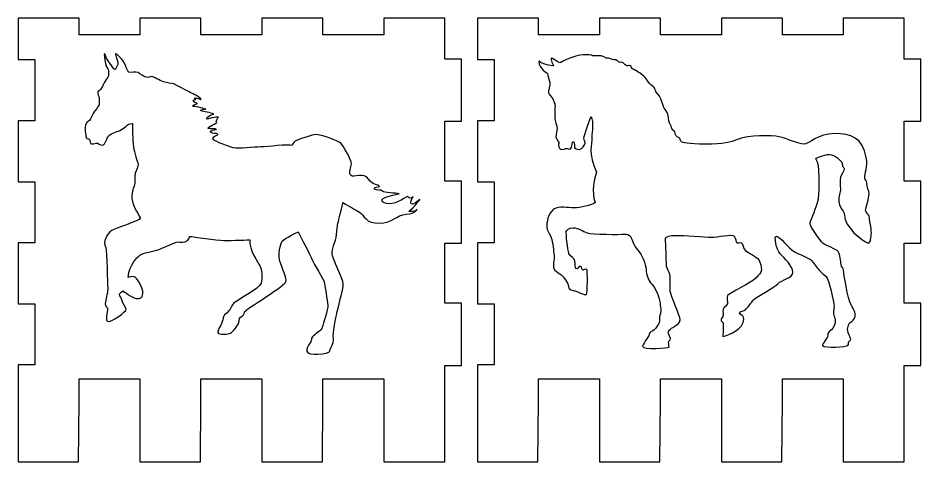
# Model space of a CAD drawing. Extents: x 33 to 452, y -592 to -16.
# Drawn here: x 206.6 to 369.5, y -213.3 to -133.3 of the extents above; entities that cross this region are included whole.
import ezdxf

# ---------------------------------------------------------------- set-up
doc = ezdxf.new("R2010")
doc.units = 0
doc.layers.add('LAYER_1', color=7, linetype='CONTINUOUS')

# ---------------------------------------------------------------- blocks, each defined once
blk = doc.blocks.new('BLOCK_2')
at = {"layer": 'LAYER_1'}
blk.add_lwpolyline([(217.64, -198.32), (228.64, -198.32), (228.64, -213.31), (239.54, -213.31), (239.64, -202.31), (239.64, -198.32), (250.64, -198.32), (250.64, -213.31), (261.54, -213.31), (261.64, -202.31), (261.64, -198.32), (272.64, -198.32), (272.64, -213.31), (283.64, -213.31), (283.64, -195.91), (286.64, -195.91), (286.64, -184.71), (283.64, -184.71), (283.64, -173.91), (286.64, -173.91), (286.64, -162.71), (283.64, -162.71), (283.64, -151.91), (286.64, -151.91), (286.64, -140.71), (283.64, -140.71), (283.64, -133.31), (272.64, -133.31), (272.64, -136.31), (261.64, -136.31), (261.64, -133.31), (250.64, -133.31), (250.64, -136.31), (239.64, -136.31), (239.64, -133.31), (228.64, -133.31), (228.64, -136.31), (217.64, -136.31), (217.64, -133.31), (206.64, -133.31), (206.64, -140.81), (209.64, -140.81), (209.64, -151.81), (206.64, -151.81), (206.64, -162.81), (209.64, -162.81), (209.64, -173.81), (206.64, -173.81), (206.64, -184.81), (209.64, -184.81), (209.64, -195.81), (206.64, -195.81), (206.64, -213.31), (217.54, -213.31), (217.64, -202.31), (217.64, -198.32)], dxfattribs=at)

msp = doc.modelspace()

# ---------------------------------------------------------------- linework, layer by layer
at = {"layer": 'LAYER_1'}
msp.add_lwpolyline([(300.52, -198.31), (311.52, -198.31), (311.52, -213.31), (322.42, -213.31), (322.52, -202.31), (322.52, -198.31), (333.52, -198.31), (333.52, -213.31), (344.42, -213.31), (344.52, -202.31), (344.52, -198.31), (355.52, -198.31), (355.52, -213.31), (366.52, -213.31), (366.52, -195.91), (369.52, -195.91), (369.52, -184.71), (366.52, -184.71), (366.52, -173.91), (369.52, -173.91), (369.52, -162.71), (366.52, -162.71), (366.52, -151.91), (369.52, -151.91), (369.52, -140.71), (366.52, -140.71), (366.52, -133.31), (355.52, -133.31), (355.52, -136.31), (344.52, -136.31), (344.52, -133.31), (333.52, -133.31), (333.52, -136.31), (322.52, -136.31), (322.52, -133.31), (311.52, -133.31), (311.52, -136.31), (300.52, -136.31), (300.52, -133.31), (289.52, -133.31), (289.52, -140.81), (292.52, -140.81), (292.52, -151.81), (289.52, -151.81), (289.52, -162.81), (292.52, -162.81), (292.52, -173.81), (289.52, -173.81), (289.52, -184.81), (292.52, -184.81), (292.52, -195.81), (289.52, -195.81), (289.52, -213.31), (300.42, -213.31), (300.52, -202.31), (300.52, -198.31)], dxfattribs=at)
for points, knots in [([(227.3, -152.31), (227.3, -152.31), (226.42, -152.46), (226.33, -152.61), (226.24, -152.76), (225.02, -153.68), (224.53, -153.77), (224.04, -153.87), (222.9, -154.36), (222.63, -155.12), (222.35, -155.89), (222.11, -156.25), (221.83, -156.22), (221.56, -156.19), (220.98, -155.82), (220.73, -155.85), (220.49, -155.89), (220.03, -156.07), (219.84, -155.98), (219.66, -155.89), (219.66, -155.37), (219.54, -155.18), (219.42, -155), (218.99, -155.12), (218.96, -154.97), (218.93, -154.81), (218.62, -153.44), (218.8, -152.64), (218.99, -151.85), (219.32, -152), (219.51, -151.79), (219.69, -151.57), (220.24, -150.44), (220.36, -150.23), (220.49, -150.01), (221.19, -149.15), (221.25, -148.97), (221.31, -148.79), (221.31, -147.9), (221.28, -147.65), (221.25, -147.41), (220.95, -146.95), (221.01, -146.71), (221.07, -146.46), (221.53, -146.25), (221.65, -146), (221.77, -145.76), (222.59, -144.29), (222.81, -143.98), (223.03, -143.68), (222.99, -143), (222.93, -142.7), (222.87, -142.39), (222.54, -142.18), (222.51, -141.9), (222.48, -141.63), (222.11, -140.16), (222.2, -139.79), (222.29, -139.42), (222.48, -140.43), (222.87, -141.02), (223.27, -141.6), (223.76, -142.18), (223.94, -142.48), (224.13, -142.79), (224.31, -142.39), (224.46, -142.03), (224.62, -141.66), (224.65, -141.69), (224.65, -141.35), (224.65, -141.02), (224.16, -140.04), (224.22, -139.76), (224.28, -139.49), (225.69, -141.02), (225.87, -141.44), (226.06, -141.87), (226.39, -142.91), (226.61, -143.07), (226.82, -143.22), (227.89, -142.91), (228.29, -143.13), (228.69, -143.34), (229.3, -143.89), (229.76, -143.98), (230.22, -144.08), (230.37, -143.83), (230.74, -143.86), (231.1, -143.89), (232.18, -144.56), (232.88, -144.81), (233.58, -145.05), (234.29, -145.02), (234.72, -145.18), (235.14, -145.33), (237.04, -146.4), (237.68, -146.71), (238.33, -147.01), (239.4, -147.53), (239.67, -148.02), (239.67, -148.02), (237.93, -147.33), (238.72, -147.97), (238.72, -147.97), (237.44, -148.17), (239.03, -148.73), (239.03, -148.73), (237.65, -149.18), (238.2, -149.22), (238.2, -149.22), (240.1, -149.52), (240.5, -149.74), (240.5, -149.74), (239.24, -149.83), (239.64, -150.04), (240.04, -150.26), (241.45, -150.32), (241.94, -150.62), (241.94, -150.62), (240.22, -151.23), (240.77, -151.54), (240.77, -151.54), (242.36, -151.05), (242.79, -151.17), (242.79, -151.17), (242.09, -152.09), (242.46, -152.09), (242.82, -152.09), (240.53, -153.1), (240.93, -153.22), (241.32, -153.35), (242.21, -153.16), (242.46, -153.38), (242.46, -153.38), (240.99, -153.62), (241.35, -153.9), (241.72, -154.17), (242.55, -154.05), (242.67, -154.23), (242.79, -154.42), (241.48, -154.75), (241.87, -155.18), (242.27, -155.61), (244.56, -156.43), (245.47, -156.69), (246.39, -156.96), (249.29, -156.55), (250.43, -156.53), (251.57, -156.51), (255.41, -156.02), (256.06, -156.26), (256.06, -156.26), (256.22, -155.81), (256.63, -155.53), (257.04, -155.24), (259.57, -154.35), (260.39, -154.3), (261.2, -154.26), (264.46, -155.45), (264.87, -155.85), (265.28, -156.26), (266.87, -158.96), (266.79, -159.57), (266.71, -160.18), (266.26, -161.2), (266.71, -161.69), (267.16, -162.18), (268.95, -161.04), (269.89, -162.34), (270.83, -163.65), (271.52, -163.12), (271.85, -163.69), (271.85, -163.69), (270.54, -163.77), (270.95, -164.14), (271.36, -164.5), (272.09, -164.14), (272.38, -164.5), (272.67, -164.87), (274.79, -164.79), (275.4, -164.99), (275.4, -164.99), (271.56, -165.61), (272.34, -166.38), (273.11, -167.16), (274.99, -166.71), (276.26, -165.81), (277.52, -164.91), (276.79, -166.34), (277.89, -165.52), (277.89, -165.52), (276.46, -168.13), (279.15, -166.01), (279.15, -166.01), (277.97, -167.52), (277.11, -168.17), (277.11, -168.17), (278.46, -168.3), (278.62, -167.77), (278.62, -167.77), (278.5, -168.5), (276.66, -168.66), (274.83, -168.83), (274.26, -170.26), (271.81, -170.3), (269.36, -170.34), (269.08, -168.87), (268.26, -168.3), (267.44, -167.73), (266.55, -167.44), (265.24, -166.54), (265.24, -166.54), (264.63, -169.32), (264.42, -169.97), (264.22, -170.62), (264.18, -172.87), (263.81, -173.72), (263.45, -174.58), (263.28, -175.11), (263.32, -175.93), (263.36, -176.74), (265.32, -180.37), (265.32, -181.23), (265.32, -182.09), (264.26, -186), (264.14, -186.53), (264.02, -187.06), (263.4, -190.2), (263.53, -191.1), (263.65, -192), (262.91, -192.86), (262.87, -193.35), (262.83, -193.84), (258.79, -194.28), (258.71, -193.35), (258.63, -192.41), (259.37, -192.04), (259.53, -191.47), (259.69, -190.9), (259.49, -191.1), (259.77, -190.74), (260.06, -190.37), (261.41, -189.59), (261.53, -189.02), (261.65, -188.45), (262.59, -185.84), (262.51, -185.06), (262.43, -184.29), (261.98, -181.39), (261.85, -180.86), (261.73, -180.33), (259.94, -177.64), (259.69, -176.86), (259.45, -176.09), (257.37, -172.46), (257.2, -171.85), (257.2, -171.85), (254.59, -173.07), (254.31, -173.52), (254.02, -173.97), (253.33, -175.85), (254.02, -177.64), (254.71, -179.43), (255.08, -180.05), (254.96, -180.78), (254.84, -181.52), (248.64, -185.27), (247.9, -185.88), (247.17, -186.49), (247.66, -186.41), (247.33, -186.82), (247, -187.23), (246.47, -187.19), (246.52, -187.88), (246.56, -188.57), (245.29, -189.96), (244.96, -190.12), (244.64, -190.29), (242.78, -190.45), (242.67, -190), (242.56, -189.55), (243.7, -188), (243.62, -187.43), (243.54, -186.86), (244.6, -186.37), (244.92, -185.8), (245.25, -185.23), (245.13, -185.11), (245.5, -184.74), (245.86, -184.37), (250.31, -181.92), (250.51, -181.11), (250.72, -180.29), (250.64, -178.54), (250.27, -177.97), (249.9, -177.39), (248.39, -175.15), (248.43, -173.28), (248.43, -173.28), (245.13, -173.4), (243.78, -173.4), (242.44, -173.4), (238.27, -172.66), (237.58, -172.66), (237.58, -172.66), (237.5, -173.48), (236.81, -173.64), (236.11, -173.8), (235.66, -173.56), (235.17, -173.72), (234.68, -173.89), (232.52, -174.87), (231.91, -175.07), (231.3, -175.27), (228.97, -175.68), (228.61, -176.05), (228.24, -176.42), (226.69, -177.64), (226.53, -180.05), (226.53, -180.05), (227.46, -179.72), (227.83, -180.05), (228.2, -180.37), (229.18, -182.01), (229.18, -182.94), (229.18, -183.88), (228.44, -183.92), (227.95, -183.88), (227.46, -183.84), (225.55, -182.49), (225.55, -182.49), (225.55, -182.49), (224.93, -182.9), (224.93, -183.15), (224.93, -183.39), (225.38, -183.8), (225.42, -184.25), (225.46, -184.7), (226.08, -185.47), (226.16, -185.8), (226.24, -186.13), (223.34, -188.37), (222.77, -187.96), (222.2, -187.55), (223.06, -185.76), (222.73, -185.47), (222.4, -185.19), (222.28, -185.11), (222.4, -184.45), (222.53, -183.8), (222.89, -182.58), (222.81, -181.92), (222.73, -181.27), (222.69, -175.36), (222.45, -174.7), (222.2, -174.05), (222.2, -173.52), (222.45, -172.99), (222.69, -172.46), (223.06, -171.89), (223.55, -171.6), (224.04, -171.32), (228.44, -169.81), (228.65, -169.52), (228.85, -169.24), (227.22, -167.32), (227.18, -165.81), (227.14, -164.3), (227.5, -163.89), (227.63, -163.4), (227.75, -162.91), (227.67, -161.85), (227.79, -161.28), (227.91, -160.71), (228.36, -160.1), (228.28, -159.65), (228.2, -159.2), (227.59, -157.57), (227.46, -156.51), (227.34, -155.45), (227.22, -152.79), (227.3, -152.31)], [0, 0, 0, 0, 1, 1, 1, 2, 2, 2, 3, 3, 3, 4, 4, 4, 5, 5, 5, 6, 6, 6, 7, 7, 7, 8, 8, 8, 9, 9, 9, 10, 10, 10, 11, 11, 11, 12, 12, 12, 13, 13, 13, 14, 14, 14, 15, 15, 15, 16, 16, 16, 17, 17, 17, 18, 18, 18, 19, 19, 19, 20, 20, 20, 21, 21, 21, 22, 22, 22, 23, 23, 23, 24, 24, 24, 25, 25, 25, 26, 26, 26, 27, 27, 27, 28, 28, 28, 29, 29, 29, 30, 30, 30, 31, 31, 31, 32, 32, 32, 33, 33, 33, 34, 34, 34, 35, 35, 35, 36, 36, 36, 37, 37, 37, 38, 38, 38, 39, 39, 39, 40, 40, 40, 41, 41, 41, 42, 42, 42, 43, 43, 43, 44, 44, 44, 45, 45, 45, 46, 46, 46, 47, 47, 47, 48, 48, 48, 49, 49, 49, 50, 50, 50, 51, 51, 51, 52, 52, 52, 53, 53, 53, 54, 54, 54, 55, 55, 55, 56, 56, 56, 57, 57, 57, 58, 58, 58, 59, 59, 59, 60, 60, 60, 61, 61, 61, 62, 62, 62, 63, 63, 63, 64, 64, 64, 65, 65, 65, 66, 66, 66, 67, 67, 67, 68, 68, 68, 69, 69, 69, 70, 70, 70, 71, 71, 71, 72, 72, 72, 73, 73, 73, 74, 74, 74, 75, 75, 75, 76, 76, 76, 77, 77, 77, 78, 78, 78, 79, 79, 79, 80, 80, 80, 81, 81, 81, 82, 82, 82, 83, 83, 83, 84, 84, 84, 85, 85, 85, 86, 86, 86, 87, 87, 87, 88, 88, 88, 89, 89, 89, 90, 90, 90, 91, 91, 91, 92, 92, 92, 93, 93, 93, 94, 94, 94, 95, 95, 95, 96, 96, 96, 97, 97, 97, 98, 98, 98, 99, 99, 99, 100, 100, 100, 101, 101, 101, 102, 102, 102, 103, 103, 103, 104, 104, 104, 105, 105, 105, 106, 106, 106, 107, 107, 107, 108, 108, 108, 109, 109, 109, 110, 110, 110, 111, 111, 111, 112, 112, 112, 113, 113, 113, 114, 114, 114, 115, 115, 115, 116, 116, 116, 117, 117, 117, 118, 118, 118, 119, 119, 119, 120, 120, 120, 121, 121, 121, 122, 122, 122, 123, 123, 123, 124, 124, 124, 125, 125, 125, 126, 126, 126, 127, 127, 127, 127]), ([(310.01, -151.03), (310.01, -151.03), (308.72, -154.48), (308.72, -154.94), (308.72, -155.39), (308.92, -155.5), (308.92, -155.84), (308.92, -156.18), (308.4, -156.93), (307.91, -156.98), (307.42, -157.02), (307.2, -156.75), (307, -156.75), (307, -156.75), (307.07, -155.64), (306.82, -155.55), (306.58, -155.46), (306.69, -156.71), (306.29, -156.89), (305.89, -157.07), (305.77, -156.8), (305.55, -156.8), (305.33, -156.8), (305.33, -156.99), (304.86, -156.98), (304.39, -156.98), (304.3, -156.77), (304.17, -156.48), (304.04, -156.18), (304.26, -155.84), (304.24, -155.75), (304.22, -155.66), (303.66, -155.16), (303.66, -154.69), (303.66, -154.21), (303.88, -153.71), (303.88, -153.21), (303.88, -152.71), (303.5, -151.85), (303.46, -151.37), (303.41, -150.89), (303.59, -149.03), (303.46, -148.78), (303.32, -148.53), (303.21, -148.08), (303.1, -147.85), (302.99, -147.63), (302.39, -147.1), (302.32, -146.76), (302.25, -146.42), (302.66, -145.45), (302.57, -144.9), (302.48, -144.36), (302.19, -143.81), (302.17, -143.29), (302.17, -143.29), (300.61, -142.36), (300.58, -141.16), (300.83, -140.84), (300.38, -141.63), (303.26, -141.91), (303.26, -141.91), (302.61, -140.66), (302.79, -140.55), (302.97, -140.43), (304.08, -141.36), (304.35, -141.36), (304.62, -141.36), (306.8, -139.96), (308.67, -139.93), (310.54, -139.91), (310.03, -140.14), (310.68, -140.14), (311.32, -140.14), (311.68, -140.02), (312.21, -140.23), (312.75, -140.43), (312.55, -140.57), (312.88, -140.57), (313.22, -140.57), (313.53, -140.54), (313.82, -140.77), (314.11, -141), (314.44, -140.68), (314.69, -140.95), (314.93, -141.22), (314.84, -141.2), (315.09, -141.27), (315.33, -141.34), (315.64, -141.22), (315.82, -141.38), (316, -141.54), (316.04, -141.75), (316.33, -141.88), (316.62, -142.02), (316.96, -141.75), (317.16, -141.97), (317.36, -142.2), (317.34, -142.38), (317.45, -142.45), (317.56, -142.52), (318.23, -142.75), (319.21, -143.52), (320.19, -144.29), (320.17, -144.77), (320.72, -145.27), (321.28, -145.76), (321.32, -145.7), (321.5, -146.01), (321.68, -146.33), (321.64, -146.47), (321.79, -146.71), (321.94, -146.95), (322.29, -147.15), (322.59, -147.86), (322.89, -148.58), (323.09, -149.29), (323.22, -149.57), (323.36, -149.84), (323.72, -150.23), (323.84, -150.57), (323.96, -150.91), (323.93, -151.76), (324.19, -152.22), (324.46, -152.68), (324.46, -152.97), (324.63, -153.31), (324.79, -153.65), (324.99, -153.53), (325.11, -153.82), (325.23, -154.11), (325.26, -154.52), (325.46, -154.67), (325.66, -154.83), (325.88, -154.81), (326.01, -155.05), (326.15, -155.29), (326.13, -155.46), (326.31, -155.61), (326.5, -155.76), (327.45, -156.04), (330.69, -156.04), (333.93, -156.04), (335.04, -155.76), (336.64, -155.12), (338.24, -154.47), (342.66, -154.4), (343.96, -154.71), (345.26, -155.01), (347.5, -156.05), (348.39, -156.05), (349.28, -156.05), (351.02, -154.14), (353.94, -154.14), (356.86, -154.14), (359.06, -154.87), (359.67, -158.43), (359.95, -160.13), (359.38, -161.2), (359.38, -162.31), (359.38, -162.31), (359.74, -162.72), (359.75, -163.06), (359.75, -163.79), (360.18, -164.36), (360.18, -165.04), (360.18, -165.72), (359.53, -167.49), (359.53, -167.94), (359.53, -168.4), (360.11, -168.71), (360.18, -169.05), (360.24, -169.39), (360.27, -169.89), (360.33, -170.14), (360.4, -170.39), (360.69, -172.16), (360.53, -172.57), (360.38, -172.98), (360.51, -173.73), (360.13, -173.87), (359.75, -174), (356.64, -171.91), (355.83, -169.6), (355.72, -169.28), (355.82, -169.03), (355.67, -168.55), (355.52, -168.07), (354.77, -167.26), (354.7, -166.35), (354.64, -165.45), (355.02, -164.65), (355, -164.07), (354.99, -163.49), (354.85, -162.59), (355.04, -161.98), (355.22, -161.36), (355.72, -160.95), (355.67, -160.41), (355.65, -160.2), (355.47, -160.26), (355.39, -160), (355.3, -159.75), (355.38, -159.57), (355.24, -159.3), (355.09, -159.02), (354.03, -157.9), (353.01, -157.9), (352, -157.9), (350.54, -158.62), (350.54, -158.62), (350.54, -158.62), (351.14, -159.75), (351.13, -160.65), (351.11, -161.55), (351.34, -165.02), (350.88, -166.56), (350.41, -168.09), (349.51, -169.96), (349.51, -170.4), (349.51, -170.85), (351.34, -173.46), (351.84, -173.87), (352.35, -174.29), (354.22, -174.93), (354.59, -175.41), (354.95, -175.89), (355.05, -177.18), (355.12, -177.72), (355.19, -178.27), (355.55, -178.3), (355.55, -178.78), (355.55, -179.26), (356.32, -183.99), (356.92, -184.98), (357.53, -185.96), (357.83, -186.78), (357.56, -187.39), (357.29, -188.01), (356.76, -188.08), (356.59, -188.38), (356.42, -188.69), (356.02, -189.34), (356.59, -190.46), (357.16, -191.58), (356.69, -191.38), (356.52, -191.62), (356.36, -191.86), (356.56, -192.09), (356.36, -192.33), (356.16, -192.57), (352.06, -192.84), (351.78, -192.33), (351.64, -192.09), (352.85, -190.83), (352.75, -190.46), (352.65, -190.08), (353.01, -189.71), (353.38, -189.51), (353.75, -189.3), (354.12, -188.35), (354.05, -187.7), (353.98, -187.05), (353.75, -187.19), (353.75, -186.51), (353.75, -185.83), (353.85, -185.76), (353.85, -185.18), (353.85, -184.6), (352.95, -180.35), (352.41, -179.87), (351.88, -179.39), (351.68, -179.29), (351.18, -178.75), (350.67, -178.2), (350.21, -177.49), (349.81, -177.04), (349.41, -176.6), (347.23, -175.78), (346.53, -175.34), (345.83, -174.9), (343.96, -172.62), (343.46, -172.62), (342.96, -172.62), (343.39, -175.07), (344.13, -175.78), (344.86, -176.5), (346.43, -178.07), (346.43, -179.12), (346.43, -180.18), (344.39, -180.45), (343.72, -181.2), (343.06, -181.95), (339.78, -183.58), (339.38, -184.02), (338.98, -184.47), (338.18, -185.79), (337.64, -186), (337.11, -186.2), (336.81, -186.24), (336.81, -186.51), (336.81, -186.78), (337.59, -186.82), (337.58, -187.57), (337.54, -189.3), (335, -190.49), (333.77, -190.7), (333.77, -190.7), (333.93, -188.48), (333.83, -188.25), (333.73, -188.01), (333.47, -188.01), (333.47, -187.67), (333.47, -187.33), (333.83, -187.19), (333.87, -186.95), (333.9, -186.71), (333.7, -186.34), (333.87, -185.83), (334.03, -185.32), (334.47, -185.18), (334.6, -184.84), (334.74, -184.5), (334.43, -183.68), (334.64, -183.34), (334.84, -183), (339.15, -180.89), (339.71, -180.21), (340.28, -179.53), (340.75, -179.32), (340.75, -178.71), (340.75, -178.1), (340.58, -177.42), (340.25, -176.87), (339.92, -176.33), (338.38, -175.68), (337.88, -175.21), (337.38, -174.73), (337.44, -174.12), (337.21, -173.84), (336.97, -173.57), (336.47, -174.05), (336.24, -173.71), (336.01, -173.37), (336.24, -173.2), (335.84, -172.65), (335.44, -172.11), (332.83, -172.86), (331.73, -172.82), (330.63, -172.79), (326.58, -172.48), (325.35, -172.48), (324.11, -172.48), (323.54, -172.75), (323.47, -173.03), (323.41, -173.3), (323.54, -174.9), (323.54, -175.51), (323.54, -176.12), (323.64, -177.55), (323.64, -178.03), (323.64, -178.51), (324.18, -179.09), (324.24, -179.56), (324.31, -180.04), (324.21, -182.05), (324.28, -182.59), (324.34, -183.14), (326.08, -187.05), (326.08, -187.7), (326.08, -188.35), (325.45, -188.62), (324.94, -188.96), (324.44, -189.3), (323.67, -189.68), (324.04, -190.32), (324.41, -190.97), (324.38, -191.24), (324.11, -191.48), (323.84, -191.72), (324.14, -192.43), (324.08, -192.62), (324.01, -192.81), (319.37, -193.1), (319.3, -192.48), (319.26, -192.18), (320.43, -190.7), (320.47, -190.42), (320.5, -190.15), (320.59, -189.96), (321.17, -189.66), (321.75, -189.37), (322.44, -188.14), (322.37, -187.78), (322.3, -187.42), (322.3, -186.9), (322.51, -186.55), (322.71, -186.21), (322.46, -184.74), (322.35, -184.17), (322.24, -183.6), (321.6, -181.88), (320.97, -181.27), (320.33, -180.65), (319.97, -179.56), (319.93, -178.61), (319.9, -177.66), (319.2, -175.99), (318.39, -175.1), (317.59, -174.22), (317.49, -173.16), (317.16, -172.75), (316.82, -172.35), (316.58, -172.23), (315.98, -172.28), (315.38, -172.32), (310.07, -172.32), (309.32, -172.03), (308.56, -171.73), (307.63, -171.12), (306.8, -171.12), (305.96, -171.12), (305.56, -171.54), (305.54, -171.78), (305.52, -172.02), (305.73, -175.1), (306.03, -175.75), (306.33, -176.4), (307.03, -176.6), (307.1, -177.15), (307.17, -177.69), (307.13, -178.24), (307.33, -178.47), (307.53, -178.71), (307.8, -177.96), (308.1, -178.07), (308.4, -178.17), (308.4, -178.75), (308.5, -178.75), (308.6, -178.75), (309.04, -178.51), (309.24, -178.61), (309.44, -178.71), (309.34, -182.97), (309.17, -183.14), (309, -183.31), (307.23, -182.49), (307.03, -182.46), (306.83, -182.42), (305.9, -182.49), (305.86, -181.4), (305.66, -180.55), (304.73, -179.7), (304.39, -179.43), (304.06, -179.15), (303.39, -178.85), (303.26, -178.3), (303.12, -177.76), (303.49, -176.47), (303.32, -175.72), (303.16, -174.97), (303.06, -173.16), (302.72, -172.58), (302.39, -172), (302.05, -171.6), (302.02, -170.95), (301.99, -170.3), (302.22, -168.5), (303.26, -167.78), (304.29, -167.07), (305.76, -167.54), (306.9, -167.54), (308.04, -167.54), (310.14, -167.01), (310.81, -166.56), (310.81, -166.56), (309.71, -164.58), (311.01, -161.11), (309.37, -157.67), (310.21, -156.04), (310.17, -154.84), (310.14, -153.65), (310.54, -152.15), (310.01, -151.03)], [0, 0, 0, 0, 1, 1, 1, 2, 2, 2, 3, 3, 3, 4, 4, 4, 5, 5, 5, 6, 6, 6, 7, 7, 7, 8, 8, 8, 9, 9, 9, 10, 10, 10, 11, 11, 11, 12, 12, 12, 13, 13, 13, 14, 14, 14, 15, 15, 15, 16, 16, 16, 17, 17, 17, 18, 18, 18, 19, 19, 19, 20, 20, 20, 21, 21, 21, 22, 22, 22, 23, 23, 23, 24, 24, 24, 25, 25, 25, 26, 26, 26, 27, 27, 27, 28, 28, 28, 29, 29, 29, 30, 30, 30, 31, 31, 31, 32, 32, 32, 33, 33, 33, 34, 34, 34, 35, 35, 35, 36, 36, 36, 37, 37, 37, 38, 38, 38, 39, 39, 39, 40, 40, 40, 41, 41, 41, 42, 42, 42, 43, 43, 43, 44, 44, 44, 45, 45, 45, 46, 46, 46, 47, 47, 47, 48, 48, 48, 49, 49, 49, 50, 50, 50, 51, 51, 51, 52, 52, 52, 53, 53, 53, 54, 54, 54, 55, 55, 55, 56, 56, 56, 57, 57, 57, 58, 58, 58, 59, 59, 59, 60, 60, 60, 61, 61, 61, 62, 62, 62, 63, 63, 63, 64, 64, 64, 65, 65, 65, 66, 66, 66, 67, 67, 67, 68, 68, 68, 69, 69, 69, 70, 70, 70, 71, 71, 71, 72, 72, 72, 73, 73, 73, 74, 74, 74, 75, 75, 75, 76, 76, 76, 77, 77, 77, 78, 78, 78, 79, 79, 79, 80, 80, 80, 81, 81, 81, 82, 82, 82, 83, 83, 83, 84, 84, 84, 85, 85, 85, 86, 86, 86, 87, 87, 87, 88, 88, 88, 89, 89, 89, 90, 90, 90, 91, 91, 91, 92, 92, 92, 93, 93, 93, 94, 94, 94, 95, 95, 95, 96, 96, 96, 97, 97, 97, 98, 98, 98, 99, 99, 99, 100, 100, 100, 101, 101, 101, 102, 102, 102, 103, 103, 103, 104, 104, 104, 105, 105, 105, 106, 106, 106, 107, 107, 107, 108, 108, 108, 109, 109, 109, 110, 110, 110, 111, 111, 111, 112, 112, 112, 113, 113, 113, 114, 114, 114, 115, 115, 115, 116, 116, 116, 117, 117, 117, 118, 118, 118, 119, 119, 119, 120, 120, 120, 121, 121, 121, 122, 122, 122, 123, 123, 123, 124, 124, 124, 125, 125, 125, 126, 126, 126, 127, 127, 127, 128, 128, 128, 129, 129, 129, 130, 130, 130, 131, 131, 131, 132, 132, 132, 133, 133, 133, 134, 134, 134, 135, 135, 135, 136, 136, 136, 137, 137, 137, 138, 138, 138, 139, 139, 139, 140, 140, 140, 141, 141, 141, 142, 142, 142, 143, 143, 143, 144, 144, 144, 145, 145, 145, 146, 146, 146, 147, 147, 147, 148, 148, 148, 149, 149, 149, 150, 150, 150, 151, 151, 151, 152, 152, 152, 153, 153, 153, 154, 154, 154, 155, 155, 155, 156, 156, 156, 157, 157, 157, 158, 158, 158, 159, 159, 159, 160, 160, 160, 161, 161, 161, 161])]:
    msp.add_open_spline(points, degree=3, knots=knots, dxfattribs=at)

# ---------------------------------------------------------------- block references
msp.add_blockref('BLOCK_2', (0, 0), dxfattribs=at)

doc.saveas('drawing.dxf')
